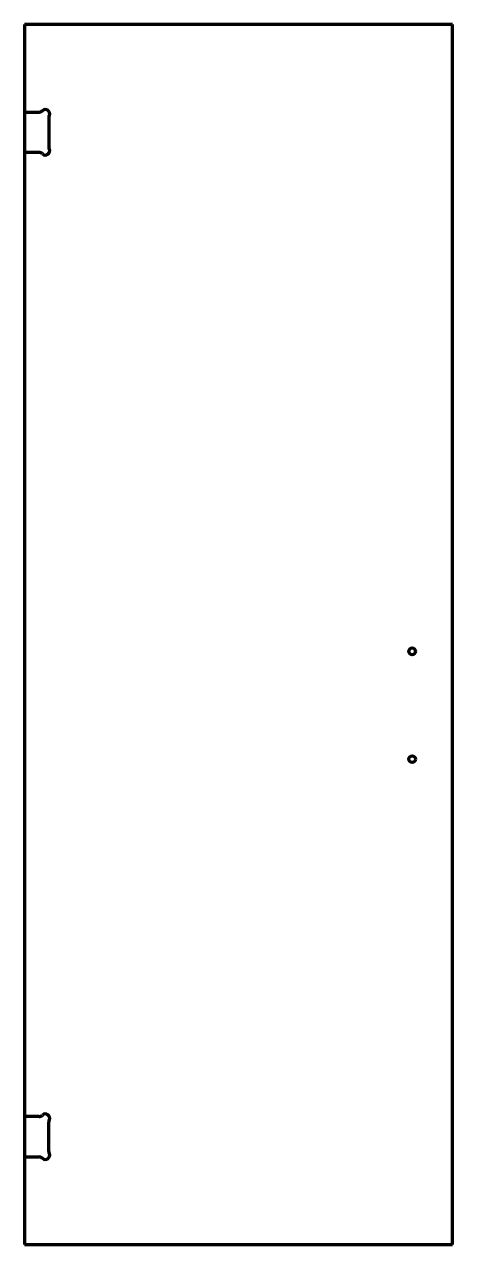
# Model space of a CAD drawing. Header units: inches. Extents: x 0 to 31.8, y 0 to 90.5.
import ezdxf

# ---------------------------------------------------------------- set-up
doc = ezdxf.new("R2010")
doc.units = ezdxf.units.IN
doc.header["$MEASUREMENT"] = 0
doc.layers.add('1', color=7, linetype='Continuous')

msp = doc.modelspace()

# ---------------------------------------------------------------- linework, layer by layer
at = {"color": 7, "lineweight": 90}
for p, q in [((0, 90.5), (0, 0)), ((31.75, 90.5), (0, 90.5)), ((31.75, 0), (31.75, 90.5)), ((0, 0), (31.75, 0))]:
    msp.add_line(p, q, dxfattribs=at)
at = {"layer": '1', "color": 7, "lineweight": 90}
for p, q in [((0, 84), (1.091, 84)), ((1.812, 83.589), (1.812, 81.411)), ((1.091, 81), (0, 81)), ((1.091, 9.5), (0, 9.5)), ((1.812, 6.911), (1.812, 9.089)), ((0, 6.5), (1.091, 6.5))]:
    msp.add_line(p, q, dxfattribs=at)
at = {"layer": '1', "color": 1, "lineweight": 90}
for centre in [(28.75, 44), (28.75, 36)]:
    msp.add_circle(centre, 0.25, dxfattribs=at)
at = {"layer": '1', "color": 7, "lineweight": 90}
for centre, radius, start, end in [((1.562, 83.875), 0.312, 335.38002, 493.34176), ((1.091, 84.375), 0.375, 270, 313.34176), ((2.188, 83.589), 0.375, 155.38002, 180), ((1.091, 80.625), 0.375, 46.65824, 90), ((1.562, 81.125), 0.312, 226.65824, 384.61998), ((2.188, 81.411), 0.375, 180, 204.61998), ((1.091, 9.875), 0.375, 270, 313.34176), ((1.562, 9.375), 0.312, 335.38002, 493.34176), ((2.188, 9.089), 0.375, 155.38002, 180), ((1.091, 6.125), 0.375, 46.65824, 90), ((1.562, 6.625), 0.312, 226.65824, 384.61998), ((2.188, 6.911), 0.375, 180, 204.61998)]:
    msp.add_arc(centre, radius, start, end, dxfattribs=at)

doc.saveas('drawing.dxf')
